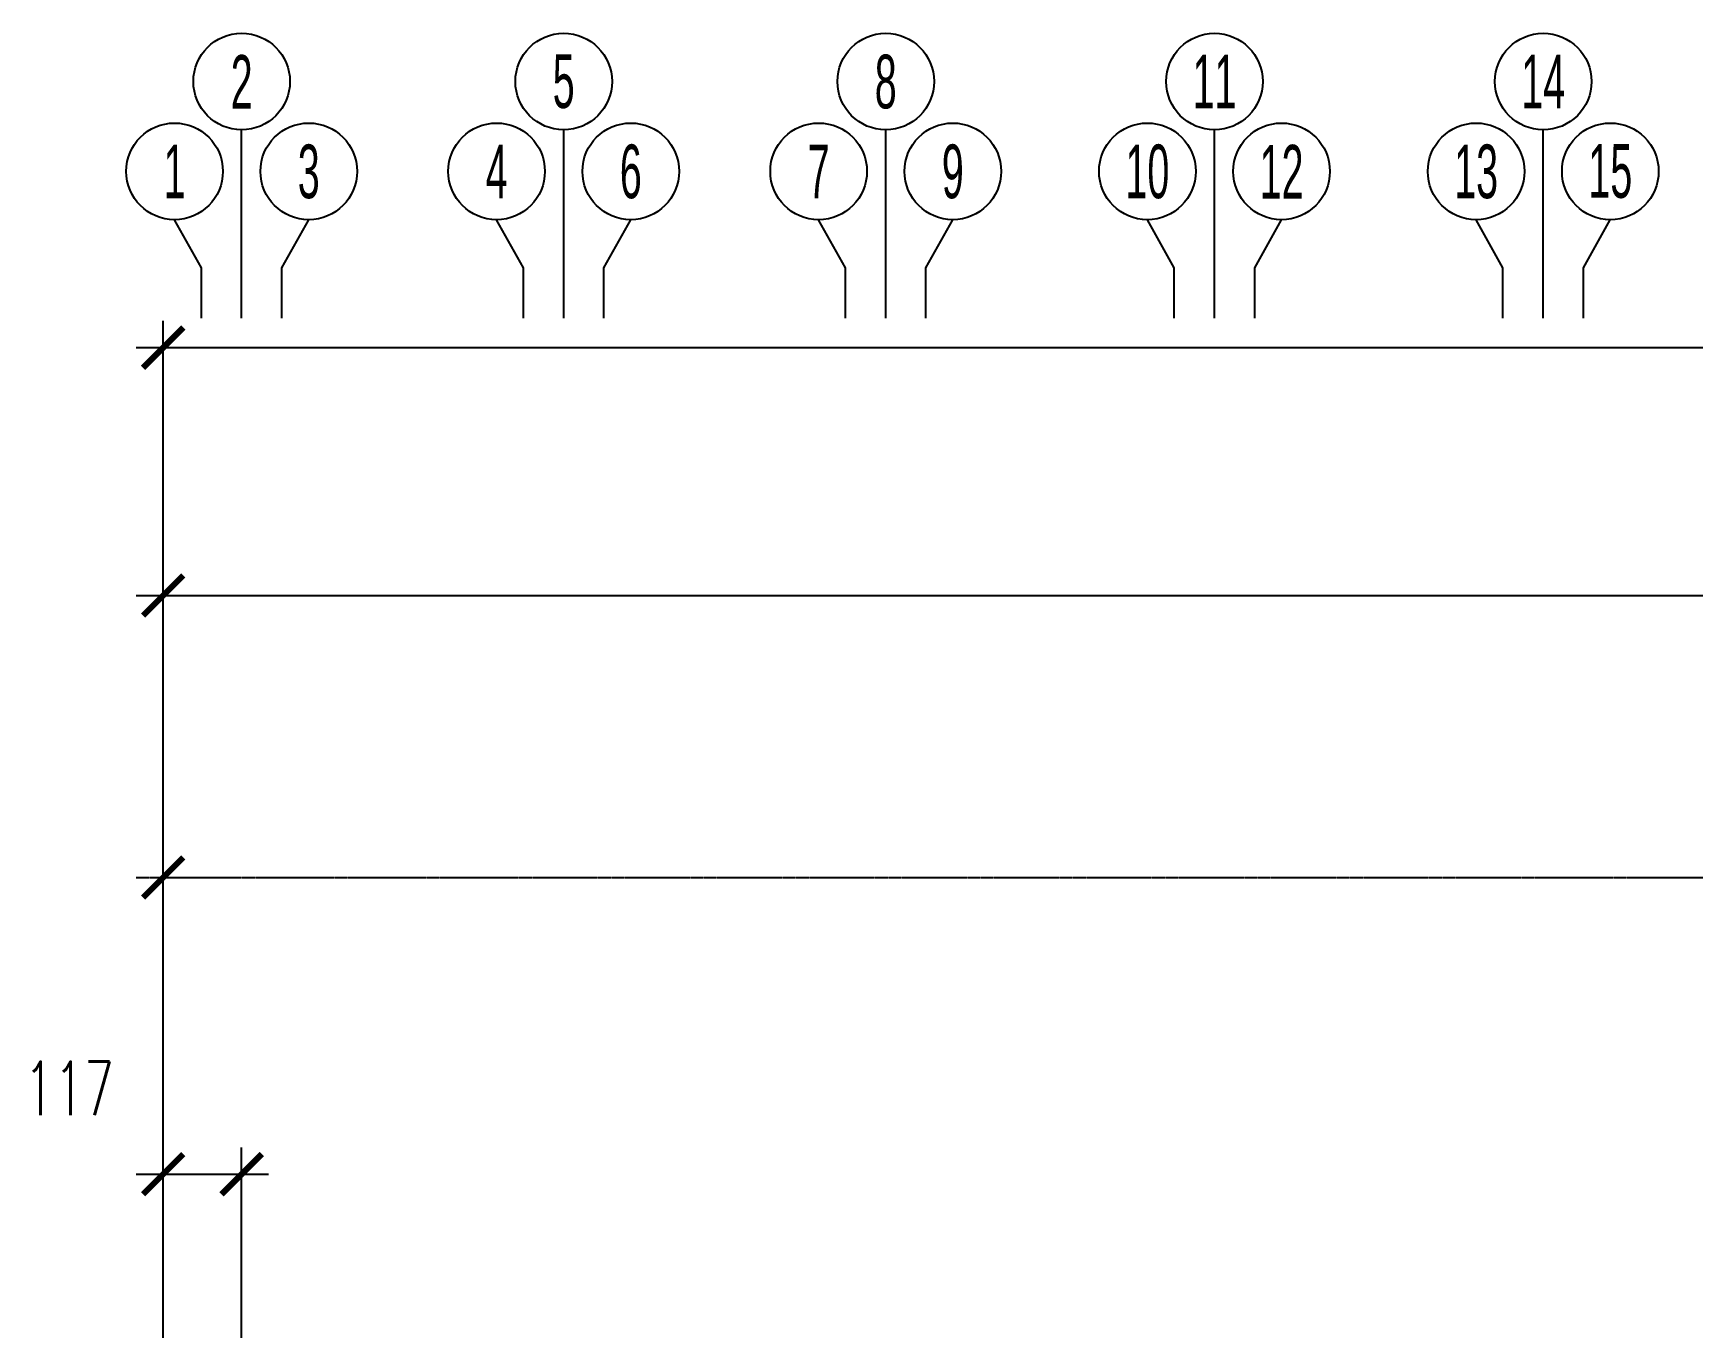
# Model space of a CAD drawing. Extents: x -64479 to 90650, y -38385 to 38270.
# Drawn here: x -50763 to -48289, y 13668 to 15612 of the extents above; entities that cross this region are included whole.
import ezdxf
from ezdxf.enums import TextEntityAlignment as Align

# ---------------------------------------------------------------- set-up
doc = ezdxf.new("R2010")
doc.units = 0
doc.header["$MEASUREMENT"] = 0
doc.linetypes.add('HIDDEN', pattern=[0.375, 0.25, -0.125])
doc.layers.get('0').update_dxf_attribs({"linetype": 'CONTINUOUS'})
for name, color, linetype in [('DIMENSION', 4, 'CONTINUOUS'), ('HIDDEN', 4, 'HIDDEN'), ('Net vang', 2, 'CONTINUOUS'), ('TEXT', 3, 'CONTINUOUS')]:
    doc.layers.add(name, color=color, linetype=linetype)
doc.styles.add('DIM', font='romans.shx', dxfattribs={"width": 0.65})
doc.styles.get("Standard").update_dxf_attribs({"font": 'vn_vni.shx', "width": 0.9})
doc.dimstyles.new('400.Ph', dxfattribs={"dimscale": 400, "dimtxt": 0.2, "dimasz": 0.15, "dimexe": 0.1, "dimexo": 0.1, "dimgap": 0.06, "dimtad": 1, "dimdec": 0, "dimzin": 0, "dimdsep": 46, "dimtxsty": 'DIM', "dimblk": 'ARCHTICK', "dimcen": 0.15, "dimdle": 0.1, "dimclrd": 256, "dimclre": 7, "dimclrt": 6, "dimadec": 0, "dimazin": 0, "dimtfac": 1, "dimtdec": 0, "dimtix": 1, "dimtmove": 0, "dimatfit": 3, "dimldrblk": 'ARCHTICK', "dimfxl": 1, "dimtolj": 1, "dimtzin": 0, "dimarcsym": 0})

# ---------------------------------------------------------------- blocks, each defined once
blk = doc.blocks.new('_ArchTick')
at = {"color": 0, "linetype": 'ByBlock', "const_width": 0.15}
blk.add_lwpolyline([(-0.5, -0.5), (0.5, 0.5)], dxfattribs=at)
blk = doc.blocks.new('*D18')
at = {"layer": 'DIMENSION', "color": 7, "lineweight": -2}
for p, q in [((-50569.1, 13667.7), (-50569.1, 15183.5)), ((-12849.1, 13667.7), (-12849.1, 15183.5))]:
    blk.add_line(p, q, dxfattribs=at)
at = {"layer": 'DIMENSION', "lineweight": -2}
blk.add_line((-50609.1, 15143.5), (-12809.1, 15143.5), dxfattribs=at)
at = {"layer": 'DIMENSION', "lineweight": -2, "xscale": 60, "yscale": 60, "zscale": 60, "rotation": 180}
blk.add_blockref('_ArchTick', (-50569.1, 15143.5), dxfattribs=at)
at = {"layer": 'DIMENSION', "lineweight": -2, "xscale": 60, "yscale": 60, "zscale": 60}
blk.add_blockref('_ArchTick', (-12849.1, 15143.5), dxfattribs=at)
at = {"layer": 'DIMENSION', "color": 6, "insert": (-31669.1, 15207.5), "char_height": 80, "attachment_point": 5, "style": 'DIM'}
blk.add_mtext('\\A1;37720', dxfattribs=at)
blk = doc.blocks.new('*D225')
at = {"layer": 'DIMENSION', "color": 7, "lineweight": -2}
for p, q in [((-50569.1, 13667.7), (-50569.1, 14814)), ((-27937.1, 13667.7), (-27937.1, 14814))]:
    blk.add_line(p, q, dxfattribs=at)
at = {"layer": 'DIMENSION', "lineweight": -2}
blk.add_line((-50609.1, 14774), (-27897.1, 14774), dxfattribs=at)
at = {"layer": 'DIMENSION', "lineweight": -2, "xscale": 60, "yscale": 60, "zscale": 60, "rotation": 180}
blk.add_blockref('_ArchTick', (-50569.1, 14774), dxfattribs=at)
at = {"layer": 'DIMENSION', "lineweight": -2, "xscale": 60, "yscale": 60, "zscale": 60}
blk.add_blockref('_ArchTick', (-27937.1, 14774), dxfattribs=at)
at = {"layer": 'DIMENSION', "color": 6, "insert": (-41742.3, 14838), "char_height": 80, "attachment_point": 5, "style": 'DIM'}
blk.add_mtext('\\A1;22632', dxfattribs=at)
blk = doc.blocks.new('*D523')
at = {"layer": 'DIMENSION', "color": 7, "lineweight": -2}
for p, q in [((-69770.9, 13667.7), (-69770.9, 13951.5)), ((-69653.9, 13667.7), (-69653.9, 13951.5))]:
    blk.add_line(p, q, dxfattribs=at)
at = {"layer": 'DIMENSION', "lineweight": -2}
blk.add_line((-69810.9, 13911.5), (-69613.9, 13911.5), dxfattribs=at)
at = {"layer": 'DIMENSION', "lineweight": -2, "xscale": 60, "yscale": 60, "zscale": 60, "rotation": 180}
blk.add_blockref('_ArchTick', (-69770.9, 13911.5), dxfattribs=at)
at = {"layer": 'DIMENSION', "lineweight": -2, "xscale": 60, "yscale": 60, "zscale": 60}
blk.add_blockref('_ArchTick', (-69653.9, 13911.5), dxfattribs=at)
at = {"layer": 'DIMENSION', "color": 6, "insert": (-69911.2, 14039.5), "char_height": 80, "attachment_point": 5, "style": 'DIM'}
blk.add_mtext('\\A1;117', dxfattribs=at)
blk = doc.blocks.new('*D406')
at = {"layer": 'HIDDEN', "color": 7, "lineweight": -2}
for p, q in [((-50569.1, 13667.7), (-50569.1, 14393.8)), ((-43025.1, 13667.7), (-43025.1, 14393.8))]:
    blk.add_line(p, q, dxfattribs=at)
at = {"layer": 'HIDDEN', "lineweight": -2}
blk.add_line((-50609.1, 14353.8), (-42985.1, 14353.8), dxfattribs=at)
at = {"layer": 'HIDDEN', "lineweight": -2, "xscale": 60, "yscale": 60, "zscale": 60, "rotation": 180}
blk.add_blockref('_ArchTick', (-50569.1, 14353.8), dxfattribs=at)
at = {"layer": 'HIDDEN', "lineweight": -2, "xscale": 60, "yscale": 60, "zscale": 60}
blk.add_blockref('_ArchTick', (-43025.1, 14353.8), dxfattribs=at)
at = {"layer": 'HIDDEN', "color": 6, "insert": (-46797.1, 14417.8), "char_height": 80, "attachment_point": 5, "style": 'DIM'}
blk.add_mtext('\\A1;7544', dxfattribs=at)
blk = doc.blocks.new('pd1')
at = {"layer": 'DIMENSION', "color": 7}
blk.add_line((-69653.9, 13667.7), (-69653.9, 13951.5), dxfattribs=at)
at = {"layer": 'Net vang'}
for p, q in [((-69653.9, 15187.4), (-69653.9, 15468.1)), ((-69173.9, 15187.4), (-69173.9, 15468.1)), ((-68693.9, 15187.4), (-68693.9, 15468.1)), ((-68203.9, 15187.4), (-68203.9, 15468.1)), ((-67713.9, 15187.4), (-67713.9, 15468.1)), ((-69713.9, 15262.4), (-69753.9, 15334.2)), ((-69593.9, 15262.4), (-69553.9, 15334.2)), ((-69233.9, 15262.4), (-69273.9, 15334.2)), ((-69113.9, 15262.4), (-69073.9, 15334.2)), ((-68753.9, 15262.4), (-68793.9, 15334.2)), ((-68633.9, 15262.4), (-68593.9, 15334.2)), ((-68263.9, 15262.4), (-68303.9, 15334.2)), ((-68143.9, 15262.4), (-68103.9, 15334.2)), ((-67773.9, 15262.4), (-67813.9, 15334.2)), ((-67653.9, 15262.4), (-67613.9, 15334.2)), ((-69713.9, 15187.4), (-69713.9, 15262.4)), ((-69593.9, 15187.4), (-69593.9, 15262.4)), ((-69233.9, 15187.4), (-69233.9, 15262.4)), ((-69113.9, 15187.4), (-69113.9, 15262.4)), ((-68753.9, 15187.4), (-68753.9, 15262.4)), ((-68633.9, 15187.4), (-68633.9, 15262.4)), ((-68263.9, 15187.4), (-68263.9, 15262.4)), ((-68143.9, 15187.4), (-68143.9, 15262.4)), ((-67773.9, 15187.4), (-67773.9, 15262.4)), ((-67653.9, 15187.4), (-67653.9, 15262.4))]:
    blk.add_line(p, q, dxfattribs=at)
for centre in [(-69653.9, 15540.1), (-69173.9, 15540.1), (-68693.9, 15540.1), (-68203.9, 15540.1), (-67713.9, 15540.1), (-69753.9, 15406.2), (-69553.9, 15406.2), (-69273.9, 15406.2), (-69073.9, 15406.2), (-68793.9, 15406.2), (-68593.9, 15406.2), (-68303.9, 15406.2), (-68103.9, 15406.2), (-67813.9, 15406.2), (-67613.9, 15406.2)]:
    blk.add_circle(centre, 72, dxfattribs=at)
at = {"layer": 'DIMENSION', "xscale": 40, "yscale": 40, "zscale": 40, "rotation": 180}
blk.add_blockref('_ArchTick', (-69653.9, 13911.5), dxfattribs=at)
at = {"layer": 'DIMENSION'}
dim = blk.add_linear_dim(base=(-69653.9, 13911.5), p1=(-69770.9, 13627.7), p2=(-69653.9, 13627.7), dimstyle='400.Ph', override={"dimtmove": 1}, dxfattribs=at)
dim.commit()
dim.dimension.update_dxf_attribs({"geometry": '*D523', "text_midpoint": (-69911.2, 13975.5), "dimtype": 128})

msp = doc.modelspace()

# ---------------------------------------------------------------- block references
at = {"layer": 'DIMENSION'}
msp.add_blockref('pd1', (19201.8, 0), dxfattribs=at)

# ---------------------------------------------------------------- texts
at = {"layer": 'TEXT', "width": 0.55}
for s, p in [('2', (-50452.1, 15540.1)), ('5', (-49972.1, 15540.1)), ('8', (-49492.1, 15540.1)), ('11', (-49002.1, 15540.1)), ('14', (-48512.1, 15540.1)), ('1', (-50552.1, 15406.2)), ('3', (-50352.1, 15406.2)), ('4', (-50072.1, 15406.2)), ('6', (-49872.1, 15406.2)), ('7', (-49592.1, 15406.2)), ('9', (-49392.1, 15406.2)), ('10', (-49102.1, 15406.2)), ('12', (-48902.1, 15406.2)), ('13', (-48612.1, 15406.2)), ('15', (-48412.1, 15406.2))]:
    msp.add_text(s, height=80, dxfattribs=at).set_placement(p, align=Align.MIDDLE)

# ---------------------------------------------------------------- dimensions: what is measured, and where the dimension line sits
at = {"layer": 'DIMENSION'}
for base, p2, picture, middle in [((-12849.1, 15143.5), (-12849.1, 13627.7), '*D18', (-31669.1, 15143.5)), ((-27937.1, 14774), (-27937.1, 13627.7), '*D225', (-41742.3, 14774))]:
    dim = msp.add_linear_dim(base=base, p1=(-50569.1, 13627.7), p2=p2, dimstyle='400.Ph', dxfattribs=at)
    dim.commit()
    dim.dimension.update_dxf_attribs({"geometry": picture, "text_midpoint": middle, "dimtype": 160})
at = {"layer": 'HIDDEN'}
dim = msp.add_linear_dim(base=(-43025.1, 14353.8), p1=(-50569.1, 13627.7), p2=(-43025.1, 13627.7), dimstyle='400.Ph', dxfattribs=at)
dim.commit()
dim.dimension.update_dxf_attribs({"geometry": '*D406', "text_midpoint": (-46797.1, 14417.8)})

doc.saveas('drawing.dxf')
